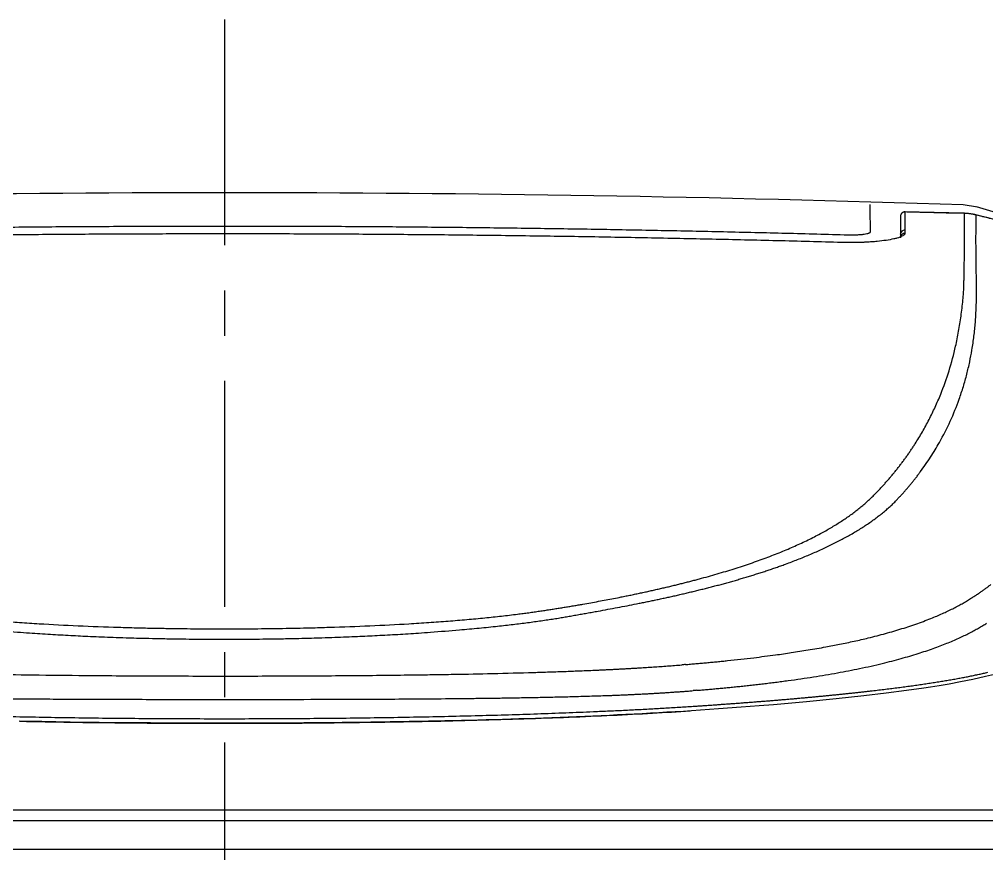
# Model space of a CAD drawing. Extents: x -7692 to 9871, y -72 to 2456.
# Drawn here: x -2385 to -2171.1, y 656.5 to 841.1 of the extents above; entities that cross this region are included whole.
import ezdxf

# ---------------------------------------------------------------- set-up
doc = ezdxf.new("R2010")
doc.units = 0
doc.header["$LTSCALE"] = 20
doc.header["$MEASUREMENT"] = 0
doc.linetypes.add('CENTER', pattern=[2, 1.25, -0.25, 0.25, -0.25])
doc.layers.get('0').update_dxf_attribs({"linetype": 'CONTINUOUS'})
doc.layers.add('CENTER', color=2, linetype='CENTER')

msp = doc.modelspace()

# ---------------------------------------------------------------- linework, layer by layer
for p, q in [((-2176.14, 798.17), (-2189.29, 798.48)), ((-2189.16, 798.47), (-2189.16, 794.47)), ((-2173.16, 799.53), (-2176.29, 800.05)), ((-2173.99, 797.92), (-2176.14, 798.18)), ((-2148.68, 792.11), (-2173.33, 799.59)), ((-2189.16, 794.47), (-2189.16, 793.75)), ((-2537.39, 666.22), (-2142.49, 666.22)), ((-2146.23, 657.38), (-2533.15, 657.38))]:
    msp.add_line(p, q)
at = {"flags": 128}
for points in [[(-2171.32, 695.73), (-2169.38, 696.21), (-2167.76, 696.62), (-2166.44, 696.97), (-2165.39, 697.25), (-2164.57, 697.48), (-2161.46, 698.39), (-2156.34, 700.09), (-2152.39, 701.66), (-2149.04, 703.27), (-2145.62, 705.38), (-2143.15, 707.57), (-2142.61, 708.23), (-2142.15, 708.89), (-2141.81, 709.5), (-2141.66, 709.82), (-2141.49, 710.25), (-2141.31, 710.8), (-2141.18, 711.47), (-2141.12, 712.26)], [(-2236.36, 688.17), (-2230.38, 688.58), (-2225.42, 688.95), (-2221.4, 689.26), (-2218.27, 689.52), (-2215.79, 689.73), (-2213.35, 689.94), (-2210.93, 690.16), (-2204.39, 690.79), (-2198.24, 691.46), (-2193.35, 692.04), (-2188.84, 692.63), (-2184.99, 693.18), (-2183.5, 693.41), (-2181.62, 693.71), (-2179.38, 694.09), (-2176.86, 694.55), (-2174.14, 695.1), (-2171.32, 695.74)], [(-2385.05, 685.88), (-2380.08, 685.77), (-2373.84, 685.68)], [(-2373.84, 685.68), (-2367.41, 685.58), (-2362.42, 685.53)]]:
    msp.add_lwpolyline(points, dxfattribs=at)
for centre, radius, start, end in [((-2339.69, -4197.28), 5000, 88.127, 91.87299), ((-2189.19, 797.53), 1, 87.7821, 134.1374), ((-2460.69, -351.21), 1184.4, 74.71644, 75.99163), ((-2189.2, 793.47), 0.995, 87.9967, 179.6934), ((-2316.3, 1972.42), 1286.74, 270.96827, 273.5617), ((-2339.03, 2800.77), 2115.36, 269.36639, 271.20485)]:
    msp.add_arc(centre, radius, start, end)
for points, knots in [([(-2196.86, 798.33), (-2196.86, 798.4), (-2196.86, 798.55), (-2196.86, 798.77), (-2196.87, 798.98), (-2196.87, 799.19), (-2196.87, 799.4), (-2196.88, 799.58), (-2196.88, 799.73), (-2196.88, 799.84), (-2196.88, 799.9), (-2196.89, 799.94), (-2196.89, 799.97), (-2196.89, 800), (-2196.88, 800.03), (-2196.88, 800.06), (-2196.88, 800.09), (-2196.89, 800.12), (-2196.89, 800.14), (-2196.89, 800.16), (-2196.89, 800.16)], [0, 0, 0, 0, 0.088598, 0.182162, 0.280693, 0.384191, 0.492656, 0.606087, 0.687348, 0.768609, 0.810431, 0.825962, 0.849071, 0.872181, 0.895292, 0.918403, 0.941658, 0.960525, 0.985441, 1, 1, 1, 1]), ([(-2196.79, 794.69), (-2196.8, 794.89), (-2196.8, 795.3), (-2196.81, 795.91), (-2196.82, 796.51), (-2196.84, 797.12), (-2196.85, 797.73), (-2196.85, 798.13), (-2196.86, 798.33)], [0, 0, 0, 0, 0.1599723, 0.3226224, 0.4879502, 0.6559557, 0.826639, 1, 1, 1, 1]), ([(-2189.16, 798.47), (-2189.43, 798.48), (-2189.69, 798.38), (-2190.08, 798), (-2190.19, 797.75), (-2190.19, 797.48)], [0, 0, 0, 0, 0.5, 0.5, 1, 1, 1, 1]), ([(-2175.99, 798.17), (-2176.26, 798.17), (-2176.79, 798.18), (-2177.58, 798.19), (-2178.66, 798.22), (-2180.06, 798.24), (-2182.55, 798.3), (-2185.03, 798.36), (-2187.5, 798.43), (-2188.59, 798.45), (-2189.16, 798.47)], [0, 0, 0, 0, 0.060622, 0.121443, 0.182466, 0.307332, 0.438979, 0.751537, 0.870198, 1, 1, 1, 1]), ([(-2175.99, 798.17), (-2176.04, 798.21), (-2176.09, 798.26), (-2176.12, 798.17), (-2176.13, 798.15)], [0, 0, 0, 0, 0.751005, 1, 1, 1, 1]), ([(-2175.98, 794.06), (-2175.98, 794.19), (-2175.98, 794.55), (-2175.99, 795.26), (-2175.99, 796.1), (-2175.99, 796.96), (-2175.99, 797.62), (-2175.99, 798.01), (-2175.99, 798.17)], [0, 0, 0, 0, 0.095327, 0.249999, 0.500003, 0.700006, 0.881614, 1, 1, 1, 1]), ([(-2173.45, 797.79), (-2173.54, 797.81), (-2173.72, 797.86), (-2174, 797.93), (-2174.28, 797.99), (-2174.57, 798.03), (-2174.85, 798.08), (-2175.13, 798.11), (-2175.42, 798.14), (-2175.7, 798.16), (-2175.9, 798.16), (-2175.99, 798.17)], [0, 0, 0, 0, 0.112096, 0.224005, 0.335703, 0.447163, 0.558359, 0.669267, 0.779859, 0.890111, 1, 1, 1, 1]), ([(-2190.19, 797.48), (-2190.19, 796.82), (-2190.19, 796.23), (-2190.19, 794.83), (-2190.19, 794.21), (-2190.19, 793.48)], [0, 0, 0, 0, 0.5, 0.5, 1, 1, 1, 1]), ([(-2173.84, 797.92), (-2173.85, 797.93), (-2173.9, 797.95), (-2173.96, 797.92), (-2174, 797.9)], [0, 0, 0, 0, 0.164223, 1, 1, 1, 1]), ([(-2173.45, 793.64), (-2173.45, 794.37), (-2173.45, 795.08), (-2173.45, 796.47), (-2173.45, 797.14), (-2173.45, 797.79)], [0, 0, 0, 0, 0.5, 0.5, 1, 1, 1, 1]), ([(-2148.56, 791.31), (-2149.46, 791.55), (-2151.14, 792), (-2154.75, 792.97), (-2158.72, 794.03), (-2163.3, 795.23), (-2166.47, 796.05), (-2168.89, 796.66), (-2170.44, 797.05), (-2171.95, 797.42), (-2172.95, 797.67), (-2173.45, 797.79)], [0, 0, 0, 0, 0.1075046, 0.1984617, 0.4295833, 0.5800274, 0.748351, 0.8132989, 0.8759544, 0.9380993, 1, 1, 1, 1]), ([(-2477.61, 793.42), (-2475.19, 793.49), (-2470.37, 793.62), (-2463.13, 793.81), (-2455.88, 793.99), (-2448.64, 794.15), (-2441.39, 794.31), (-2434.14, 794.45), (-2426.89, 794.59), (-2419.64, 794.71), (-2412.38, 794.82), (-2405.12, 794.92), (-2397.86, 795.02), (-2390.6, 795.1), (-2383.33, 795.17), (-2376.06, 795.23), (-2368.79, 795.27), (-2361.52, 795.31), (-2354.24, 795.34), (-2346.97, 795.36), (-2337.51, 795.36), (-2325.87, 795.35), (-2312.05, 795.29), (-2298.23, 795.19), (-2284.43, 795.05), (-2270.63, 794.88), (-2256.85, 794.67), (-2243.07, 794.41), (-2229.29, 794.12), (-2215.53, 793.8), (-2206.36, 793.55), (-2201.77, 793.42)], [0, 0, 0, 0, 0.026247, 0.052502, 0.078764, 0.105034, 0.131312, 0.157597, 0.18389, 0.210191, 0.236499, 0.262814, 0.289138, 0.315469, 0.341808, 0.368154, 0.394508, 0.420869, 0.447239, 0.473616, 0.5, 0.550122, 0.600218, 0.650286, 0.700326, 0.75034, 0.800326, 0.850285, 0.900217, 0.950122, 1, 1, 1, 1]), ([(-2189.16, 793.75), (-2189.16, 793.74), (-2189.16, 793.7), (-2189.18, 793.64), (-2189.2, 793.58), (-2189.24, 793.51), (-2189.32, 793.41), (-2189.5, 793.27), (-2189.81, 793.08), (-2190.3, 792.87), (-2190.92, 792.68), (-2191.86, 792.44), (-2193.28, 792.18), (-2194.97, 791.97), (-2196.47, 791.85), (-2197.53, 791.78), (-2198.48, 791.74), (-2199.23, 791.71), (-2199.95, 791.7), (-2200.6, 791.69), (-2201.24, 791.69), (-2201.88, 791.69), (-2202.52, 791.7), (-2202.95, 791.71), (-2203.16, 791.72)], [0, 0, 0, 0, 0.016779, 0.0335448, 0.0503087, 0.0670817, 0.1002092, 0.1329445, 0.1980347, 0.2639917, 0.327346, 0.3884425, 0.5071814, 0.6249355, 0.6852107, 0.7459184, 0.7842405, 0.8224857, 0.8535738, 0.8842677, 0.91303, 0.9418636, 0.9708325, 1, 1, 1, 1]), ([(-2201.77, 793.42), (-2201.71, 793.42), (-2201.58, 793.42), (-2201.38, 793.41), (-2201.18, 793.41), (-2200.99, 793.41), (-2200.7, 793.41), (-2200.31, 793.42), (-2199.85, 793.43), (-2199.4, 793.45), (-2198.84, 793.49), (-2198.2, 793.56), (-2197.69, 793.65), (-2197.35, 793.74), (-2197.15, 793.8), (-2196.98, 793.87), (-2196.88, 793.94), (-2196.82, 793.99), (-2196.79, 794.04), (-2196.78, 794.08), (-2196.78, 794.1)], [0, 0, 0, 0, 0.024948, 0.049791, 0.07457, 0.099325, 0.124097, 0.186083, 0.248228, 0.310324, 0.372605, 0.4972, 0.622232, 0.684939, 0.747839, 0.81074, 0.873794, 0.915845, 0.957857, 1, 1, 1, 1]), ([(-2189.16, 793.75), (-2189.31, 793.76), (-2189.45, 793.73), (-2189.63, 793.66), (-2189.69, 793.63), (-2189.79, 793.56), (-2189.83, 793.53), (-2189.96, 793.41), (-2190.04, 793.3), (-2190.16, 793.06), (-2190.19, 792.91), (-2190.19, 792.77)], [0, 0, 0, 0, 0.25, 0.25, 0.375, 0.375, 0.5, 0.5, 0.75, 0.75, 1, 1, 1, 1]), ([(-2176.11, 783.2), (-2176.1, 783.38), (-2176.09, 783.78), (-2176.08, 784.43), (-2176.07, 785.21), (-2176.06, 785.96), (-2176.05, 786.62), (-2176.04, 787.31), (-2176.02, 788.02), (-2176.01, 789.09), (-2176, 790.02), (-2175.99, 790.97), (-2175.99, 791.64), (-2175.99, 792.32), (-2175.99, 792.96), (-2175.98, 793.54), (-2175.98, 793.9), (-2175.98, 794.06)], [0, 0, 0, 0, 0.0371371, 0.0845204, 0.1421498, 0.2100253, 0.2588964, 0.2985538, 0.377454, 0.4361653, 0.5771378, 0.6356695, 0.7181139, 0.783845, 0.85908, 0.9386751, 1, 1, 1, 1]), ([(-2203.16, 791.72), (-2205.55, 791.78), (-2210.32, 791.91), (-2217.47, 792.1), (-2224.63, 792.27), (-2231.8, 792.43), (-2238.96, 792.58), (-2246.13, 792.73), (-2253.31, 792.86), (-2260.49, 792.98), (-2267.67, 793.09), (-2274.86, 793.19), (-2282.05, 793.28), (-2289.24, 793.36), (-2296.44, 793.43), (-2303.64, 793.48), (-2310.84, 793.53), (-2318.05, 793.57), (-2325.26, 793.6), (-2332.47, 793.61), (-2341.85, 793.62), (-2353.4, 793.6), (-2367.1, 793.55), (-2380.78, 793.45), (-2394.45, 793.32), (-2408.11, 793.15), (-2421.76, 792.94), (-2435.39, 792.69), (-2449.01, 792.4), (-2462.62, 792.08), (-2471.69, 791.84), (-2476.22, 791.72)], [0, 0, 0, 0, 0.0262, 0.052412, 0.078638, 0.104876, 0.131127, 0.157392, 0.183669, 0.209959, 0.236261, 0.262577, 0.288906, 0.315247, 0.341602, 0.367969, 0.394349, 0.420742, 0.447148, 0.473567, 0.499999, 0.550207, 0.600369, 0.650485, 0.700554, 0.750577, 0.800554, 0.850485, 0.900369, 0.950208, 1, 1, 1, 1]), ([(-2203.16, 791.66), (-2203.16, 791.67), (-2203.16, 791.72), (-2203.16, 791.74), (-2203.16, 791.73), (-2203.16, 791.72)], [0, 0, 0, 0, 0.170637, 0.576958, 1, 1, 1, 1]), ([(-2173.35, 782.74), (-2173.37, 783.93), (-2173.39, 785.06), (-2173.42, 787.17), (-2173.43, 788.15), (-2173.44, 789.97), (-2173.45, 790.8), (-2173.46, 792.33), (-2173.46, 793.02), (-2173.45, 793.64)], [0, 0, 0, 0, 0.25, 0.25, 0.5, 0.5, 0.75, 0.75, 1, 1, 1, 1]), ([(-2176.35, 779.02), (-2176.33, 779.2), (-2176.3, 779.57), (-2176.24, 780.29), (-2176.17, 781.18), (-2176.14, 782.01), (-2176.12, 782.68), (-2176.11, 783.01), (-2176.11, 783.2)], [0, 0, 0, 0, 0.1251634, 0.2502148, 0.500072, 0.7498912, 0.8554943, 1, 1, 1, 1]), ([(-2173.37, 778.46), (-2173.37, 778.64), (-2173.36, 779), (-2173.34, 779.54), (-2173.33, 780.1), (-2173.32, 780.75), (-2173.32, 781.45), (-2173.33, 782.13), (-2173.34, 782.55), (-2173.35, 782.74)], [0, 0, 0, 0, 0.115256, 0.237136, 0.365639, 0.500714, 0.692783, 0.85922, 1, 1, 1, 1]), ([(-2195.85, 736), (-2195.65, 736.21), (-2195.25, 736.62), (-2194.66, 737.24), (-2194.08, 737.87), (-2193.51, 738.5), (-2192.95, 739.14), (-2192.4, 739.78), (-2191.85, 740.43), (-2191.32, 741.08), (-2190.79, 741.74), (-2190.28, 742.4), (-2189.77, 743.07), (-2189.27, 743.74), (-2188.78, 744.42), (-2188.3, 745.1), (-2187.83, 745.78), (-2187.37, 746.48), (-2186.51, 747.81), (-2185.29, 749.8), (-2183.82, 752.51), (-2182.47, 755.29), (-2180.93, 758.87), (-2179.35, 763.32), (-2178.24, 767.46), (-2177.61, 770.4), (-2177.29, 772.06), (-2177.01, 773.75), (-2176.76, 775.45), (-2176.53, 777.18), (-2176.41, 778.35), (-2176.36, 778.94)], [0, 0, 0, 0, 0.017322, 0.034652, 0.051991, 0.069337, 0.086693, 0.104057, 0.12143, 0.138813, 0.156205, 0.173606, 0.191018, 0.208439, 0.22587, 0.243312, 0.260765, 0.278228, 0.295702, 0.360847, 0.426214, 0.491813, 0.557654, 0.674023, 0.79106, 0.82554, 0.860156, 0.894909, 0.9298, 0.96483, 1, 1, 1, 1]), ([(-2191.25, 734.48), (-2191.07, 734.67), (-2190.71, 735.05), (-2190.18, 735.62), (-2189.65, 736.2), (-2189.14, 736.78), (-2188.63, 737.37), (-2188.14, 737.96), (-2187.65, 738.55), (-2187.17, 739.15), (-2186.69, 739.75), (-2186.23, 740.35), (-2185.12, 741.83), (-2183.5, 744.17), (-2181.24, 747.89), (-2179.09, 752.13), (-2177.4, 756.3), (-2176.24, 759.8), (-2175.47, 762.55), (-2174.84, 765.25), (-2174.41, 767.55), (-2174.1, 769.46), (-2173.9, 770.99), (-2173.73, 772.5), (-2173.59, 774), (-2173.49, 775.47), (-2173.42, 776.93), (-2173.39, 777.9), (-2173.38, 778.38)], [0, 0, 0, 0, 0.015776, 0.031551, 0.047326, 0.063099, 0.078871, 0.094641, 0.110411, 0.126179, 0.141946, 0.157712, 0.173477, 0.256913, 0.335338, 0.448083, 0.557979, 0.619839, 0.679345, 0.736499, 0.791301, 0.822997, 0.854066, 0.884507, 0.914322, 0.943509, 0.972068, 1, 1, 1, 1]), ([(-2198.7, 733.38), (-2198.55, 733.5), (-2198.26, 733.74), (-2197.84, 734.11), (-2197.42, 734.49), (-2197.02, 734.86), (-2196.62, 735.24), (-2196.23, 735.62), (-2195.98, 735.87), (-2195.85, 736)], [0, 0, 0, 0, 0.142621, 0.285314, 0.428082, 0.570931, 0.713864, 0.856886, 1, 1, 1, 1]), ([(-2194.16, 731.84), (-2194.01, 731.96), (-2193.72, 732.2), (-2193.28, 732.57), (-2192.86, 732.95), (-2192.44, 733.32), (-2192.03, 733.7), (-2191.63, 734.09), (-2191.38, 734.35), (-2191.25, 734.48)], [0, 0, 0, 0, 0.141777, 0.283911, 0.426403, 0.569256, 0.712471, 0.856052, 1, 1, 1, 1]), ([(-2251.95, 713.28), (-2251.59, 713.35), (-2250.86, 713.5), (-2249.78, 713.72), (-2248.71, 713.94), (-2247.64, 714.17), (-2246.59, 714.4), (-2245.54, 714.63), (-2244.5, 714.86), (-2243.48, 715.09), (-2242.46, 715.33), (-2241.45, 715.56), (-2240.45, 715.8), (-2239.46, 716.05), (-2238.48, 716.29), (-2237.5, 716.54), (-2236.54, 716.78), (-2235.59, 717.03), (-2233.61, 717.56), (-2230.68, 718.38), (-2226.91, 719.53), (-2223.31, 720.71), (-2219.86, 721.95), (-2216.58, 723.22), (-2213.48, 724.54), (-2210.56, 725.9), (-2208.33, 727.04), (-2206.69, 727.94), (-2205.56, 728.59), (-2204.48, 729.25), (-2203.42, 729.91), (-2202.41, 730.58), (-2201.42, 731.27), (-2200.48, 731.96), (-2199.57, 732.66), (-2198.99, 733.14), (-2198.7, 733.38)], [0, 0, 0, 0, 0.014624, 0.02924, 0.0438485, 0.05845, 0.073045, 0.0876341, 0.1022179, 0.1167967, 0.1313713, 0.1459421, 0.1605096, 0.1750744, 0.189637, 0.2041981, 0.218758, 0.2333173, 0.2478766, 0.3099828, 0.3722145, 0.4346125, 0.4972175, 0.5600133, 0.622708, 0.685342, 0.7479561, 0.7758309, 0.8037299, 0.8316566, 0.8596147, 0.8876078, 0.9156393, 0.9437128, 0.9718319, 1, 1, 1, 1]), ([(-2248.51, 711.77), (-2248.15, 711.84), (-2247.44, 711.99), (-2246.39, 712.2), (-2245.33, 712.42), (-2244.26, 712.64), (-2243.2, 712.87), (-2242.13, 713.1), (-2241.06, 713.33), (-2239.99, 713.57), (-2238.93, 713.82), (-2237.86, 714.07), (-2236.79, 714.32), (-2235.72, 714.58), (-2234.65, 714.84), (-2233.58, 715.11), (-2232.51, 715.38), (-2231.45, 715.65), (-2230.38, 715.93), (-2229.32, 716.22), (-2228.26, 716.51), (-2227.21, 716.81), (-2226.15, 717.11), (-2225.1, 717.42), (-2224.06, 717.73), (-2223.02, 718.05), (-2221.98, 718.38), (-2220.95, 718.7), (-2219.93, 719.04), (-2218.91, 719.38), (-2217.89, 719.73), (-2216.89, 720.08), (-2215.77, 720.49), (-2214.54, 720.94), (-2213.22, 721.45), (-2211.92, 721.96), (-2210.63, 722.49), (-2209.37, 723.03), (-2208.12, 723.58), (-2206.9, 724.14), (-2205.7, 724.72), (-2204.52, 725.3), (-2203.36, 725.9), (-2202.23, 726.51), (-2201.12, 727.13), (-2200.04, 727.76), (-2198.99, 728.41), (-2197.96, 729.07), (-2196.96, 729.74), (-2196, 730.43), (-2195.06, 731.13), (-2194.46, 731.6), (-2194.16, 731.84)], [0, 0, 0, 0, 0.013943, 0.028027, 0.042251, 0.056614, 0.071118, 0.085761, 0.100545, 0.115468, 0.130531, 0.145734, 0.161076, 0.176558, 0.19218, 0.207941, 0.223841, 0.23988, 0.256059, 0.272376, 0.288833, 0.305428, 0.322162, 0.339034, 0.356044, 0.373194, 0.390482, 0.407908, 0.425474, 0.443178, 0.461021, 0.479003, 0.497124, 0.521804, 0.546683, 0.57176, 0.597036, 0.622512, 0.648186, 0.67406, 0.700134, 0.726407, 0.752879, 0.77955, 0.806418, 0.833484, 0.860748, 0.888207, 0.915863, 0.943714, 0.97176, 1, 1, 1, 1]), ([(-2173.74, 713.5), (-2173.52, 713.65), (-2173.1, 713.93), (-2172.47, 714.36), (-2171.87, 714.78), (-2171.29, 715.2), (-2170.72, 715.62), (-2170.36, 715.89), (-2170.18, 716.03)], [0, 0, 0, 0, 0.175703, 0.347644, 0.515946, 0.680717, 0.842044, 1, 1, 1, 1]), ([(-2268.81, 710.32), (-2268.46, 710.38), (-2267.74, 710.49), (-2266.68, 710.66), (-2265.62, 710.82), (-2264.57, 711), (-2263.52, 711.17), (-2262.48, 711.34), (-2261.44, 711.52), (-2260.17, 711.74), (-2258.67, 712.01), (-2256.96, 712.32), (-2255.27, 712.63), (-2253.6, 712.95), (-2252.5, 713.17), (-2251.95, 713.28)], [0, 0, 0, 0, 0.0600672, 0.1202701, 0.1806111, 0.2410924, 0.3017163, 0.362485, 0.4234008, 0.4844659, 0.5874198, 0.6904398, 0.7935362, 0.8967195, 1, 1, 1, 1]), ([(-2237.74, 698.33), (-2237.35, 698.36), (-2236.57, 698.43), (-2235.4, 698.53), (-2234.23, 698.63), (-2233.06, 698.74), (-2231.89, 698.85), (-2230.72, 698.97), (-2229.55, 699.08), (-2226.81, 699.37), (-2222.84, 699.81), (-2218.18, 700.41), (-2214.19, 700.98), (-2210.46, 701.57), (-2206.92, 702.18), (-2203.52, 702.83), (-2200.38, 703.49), (-2196.97, 704.28), (-2193.42, 705.2), (-2189.77, 706.27), (-2186.3, 707.42), (-2183.68, 708.42), (-2181.81, 709.2), (-2180.6, 709.74), (-2179.44, 710.28), (-2178.34, 710.82), (-2177.28, 711.38), (-2176.28, 711.93), (-2175.32, 712.5), (-2174.72, 712.88), (-2174.42, 713.07)], [0, 0, 0, 0, 0.013292, 0.026682, 0.04017, 0.053758, 0.067444, 0.081231, 0.095118, 0.109106, 0.179666, 0.240825, 0.287197, 0.337361, 0.392799, 0.43733, 0.486237, 0.535695, 0.598858, 0.662965, 0.728024, 0.79404, 0.820869, 0.847381, 0.873579, 0.899468, 0.925051, 0.950332, 0.975314, 1, 1, 1, 1]), ([(-2174.42, 713.07), (-2174.31, 713.14), (-2174.08, 713.29), (-2173.85, 713.43), (-2173.74, 713.5)], [0, 0, 0, 0, 0.500006, 1, 1, 1, 1]), ([(-2410.57, 710.32), (-2410.35, 710.29), (-2409.91, 710.22), (-2409.25, 710.13), (-2408.58, 710.03), (-2407.9, 709.93), (-2407.22, 709.84), (-2406.53, 709.74), (-2405.83, 709.65), (-2405.13, 709.56), (-2403.51, 709.36), (-2400.91, 709.05), (-2397.2, 708.66), (-2393.3, 708.29), (-2389.21, 707.95), (-2385, 707.64), (-2379.34, 707.28), (-2372.07, 706.9), (-2365.46, 706.65), (-2361.13, 706.53), (-2358.75, 706.46), (-2355.91, 706.4), (-2352.68, 706.34), (-2349.5, 706.29), (-2346.31, 706.26), (-2343.05, 706.24), (-2338.6, 706.23), (-2334.22, 706.24), (-2329.94, 706.29), (-2326.84, 706.33), (-2323.73, 706.39), (-2320.97, 706.45), (-2318.56, 706.52), (-2314.14, 706.65), (-2307.47, 706.89), (-2300.18, 707.27), (-2294.46, 707.64), (-2290.2, 707.95), (-2286.06, 708.29), (-2282.13, 708.66), (-2278.39, 709.06), (-2275.6, 709.39), (-2273.62, 709.64), (-2272.39, 709.81), (-2271.17, 709.98), (-2269.98, 710.15), (-2269.2, 710.27), (-2268.81, 710.32)], [0, 0, 0, 0, 0.005997, 0.011993, 0.017987, 0.02398, 0.029973, 0.035967, 0.041962, 0.047958, 0.053956, 0.083103, 0.112207, 0.142421, 0.172699, 0.203082, 0.233443, 0.292137, 0.351019, 0.363631, 0.376293, 0.397198, 0.418225, 0.438064, 0.457781, 0.478738, 0.499949, 0.54199, 0.561532, 0.581239, 0.601123, 0.620891, 0.634334, 0.647782, 0.706749, 0.765541, 0.796298, 0.827102, 0.857739, 0.888335, 0.917535, 0.946803, 0.957444, 0.968081, 0.978717, 0.989356, 1, 1, 1, 1]), ([(-2265.47, 708.66), (-2265.08, 708.73), (-2264.3, 708.87), (-2263.11, 709.07), (-2261.92, 709.28), (-2260.72, 709.5), (-2259.5, 709.71), (-2258.28, 709.93), (-2256.74, 710.21), (-2254.89, 710.55), (-2252.75, 710.95), (-2250.62, 711.36), (-2249.21, 711.64), (-2248.51, 711.77)], [0, 0, 0, 0, 0.066082, 0.133218, 0.201409, 0.270655, 0.340957, 0.412315, 0.484732, 0.611694, 0.739889, 0.869323, 1, 1, 1, 1]), ([(-2413.91, 708.66), (-2413.67, 708.63), (-2413.2, 708.55), (-2412.48, 708.44), (-2411.75, 708.33), (-2411.01, 708.21), (-2410.25, 708.1), (-2409.47, 707.99), (-2408.69, 707.88), (-2407.89, 707.77), (-2407.07, 707.66), (-2406.25, 707.55), (-2405.4, 707.45), (-2404.55, 707.34), (-2403.68, 707.23), (-2402.79, 707.13), (-2401.89, 707.02), (-2400.98, 706.92), (-2399.03, 706.71), (-2395.97, 706.39), (-2391.13, 705.95), (-2386.7, 705.6), (-2382.18, 705.27), (-2378.26, 705.03), (-2373.77, 704.78), (-2369.15, 704.56), (-2365.05, 704.39), (-2361.64, 704.28), (-2359, 704.2), (-2356.29, 704.13), (-2353.15, 704.06), (-2349.94, 704.01), (-2345.4, 703.95), (-2339.71, 703.92), (-2334.02, 703.95), (-2329.51, 704.01), (-2325.4, 704.07), (-2321.54, 704.17), (-2317.91, 704.27), (-2314.52, 704.39), (-2310.44, 704.55), (-2305.8, 704.77), (-2301.3, 705.01), (-2297.37, 705.26), (-2292.79, 705.59), (-2288.28, 705.95), (-2283.37, 706.4), (-2280, 706.74), (-2277.52, 707.02), (-2275.84, 707.22), (-2274.21, 707.42), (-2272.63, 707.62), (-2271.1, 707.82), (-2269.62, 708.03), (-2268.19, 708.24), (-2266.81, 708.45), (-2265.92, 708.59), (-2265.47, 708.66)], [0, 0, 0, 0, 0.006185, 0.01242, 0.018704, 0.025038, 0.031421, 0.037853, 0.044336, 0.050867, 0.057448, 0.064079, 0.07076, 0.07749, 0.08427, 0.0911, 0.097979, 0.104908, 0.111887, 0.141926, 0.172296, 0.215016, 0.233002, 0.263082, 0.292059, 0.319622, 0.350756, 0.368495, 0.382668, 0.399406, 0.418042, 0.439645, 0.457676, 0.499951, 0.542106, 0.559951, 0.58143, 0.616441, 0.630374, 0.648048, 0.679192, 0.706502, 0.735821, 0.765986, 0.783817, 0.827509, 0.858693, 0.888657, 0.901777, 0.914709, 0.927455, 0.940012, 0.952383, 0.964567, 0.976565, 0.988376, 1, 1, 1, 1]), ([(-2235.23, 692.63), (-2234.86, 692.66), (-2234.1, 692.72), (-2232.97, 692.82), (-2231.81, 692.92), (-2230.63, 693.03), (-2229.42, 693.14), (-2228.2, 693.26), (-2226.96, 693.38), (-2225.69, 693.51), (-2224.41, 693.65), (-2223.12, 693.79), (-2221.8, 693.94), (-2220.47, 694.09), (-2219.12, 694.25), (-2217.77, 694.42), (-2216.39, 694.6), (-2213.56, 694.98), (-2209.39, 695.59), (-2204.11, 696.48), (-2199.03, 697.46), (-2195.06, 698.35), (-2192.06, 699.1), (-2190.03, 699.65), (-2188.1, 700.2), (-2186.28, 700.75), (-2184.56, 701.32), (-2182.93, 701.88), (-2181.39, 702.45), (-2179.94, 703.02), (-2178.57, 703.59), (-2177.29, 704.15), (-2176.08, 704.72), (-2174.95, 705.28), (-2173.89, 705.84), (-2172.9, 706.4), (-2171.97, 706.94), (-2171.39, 707.31), (-2171.1, 707.49)], [0, 0, 0, 0, 0.01247, 0.025283, 0.038439, 0.051937, 0.065778, 0.079962, 0.094488, 0.109356, 0.124568, 0.140121, 0.156018, 0.172257, 0.188839, 0.205764, 0.223032, 0.240643, 0.313826, 0.387013, 0.458407, 0.535476, 0.570113, 0.604002, 0.637145, 0.669541, 0.701189, 0.732091, 0.762245, 0.791651, 0.820311, 0.848222, 0.875387, 0.901804, 0.927474, 0.952396, 0.976572, 1, 1, 1, 1]), ([(-2257.85, 697.08), (-2257.52, 697.09), (-2256.87, 697.12), (-2255.91, 697.17), (-2254.96, 697.21), (-2254.03, 697.26), (-2253.11, 697.31), (-2252.2, 697.35), (-2251.31, 697.4), (-2250.42, 697.45), (-2249.55, 697.5), (-2248.7, 697.55), (-2247.62, 697.61), (-2246.32, 697.69), (-2244.78, 697.8), (-2243.24, 697.9), (-2241.67, 698.02), (-2240.1, 698.14), (-2239.06, 698.22), (-2238.53, 698.26)], [0, 0, 0, 0, 0.047354, 0.094297, 0.140838, 0.186982, 0.232738, 0.278112, 0.323111, 0.367741, 0.412006, 0.455913, 0.499467, 0.578408, 0.659101, 0.741575, 0.825861, 0.911991, 1, 1, 1, 1]), ([(-2421.53, 697.08), (-2421.21, 697.07), (-2420.57, 697.04), (-2419.6, 697), (-2418.62, 696.96), (-2417.64, 696.92), (-2416.65, 696.88), (-2414.95, 696.82), (-2412.36, 696.73), (-2407.27, 696.56), (-2400.56, 696.38), (-2391.64, 696.2), (-2381.73, 696.04), (-2371.82, 695.93), (-2363.38, 695.86), (-2356.4, 695.83), (-2349.48, 695.8), (-2341.9, 695.79), (-2334.24, 695.79), (-2326.85, 695.81), (-2319.53, 695.84), (-2309.98, 695.91), (-2301.27, 696), (-2293.58, 696.11), (-2287.62, 696.2), (-2280.08, 696.35), (-2273.07, 696.54), (-2267.69, 696.7), (-2264.77, 696.8), (-2262.49, 696.89), (-2260.93, 696.95), (-2259.38, 697.01), (-2258.36, 697.06), (-2257.85, 697.08)], [0, 0, 0, 0, 0.006789, 0.013578, 0.020369, 0.027162, 0.033958, 0.040758, 0.062014, 0.086346, 0.142132, 0.192064, 0.253649, 0.322746, 0.36805, 0.401158, 0.443638, 0.487235, 0.531263, 0.575004, 0.614094, 0.657721, 0.741073, 0.767946, 0.796731, 0.850029, 0.908741, 0.931758, 0.956915, 0.967698, 0.978471, 0.989237, 1, 1, 1, 1]), ([(-2235.98, 689.1), (-2235.61, 689.12), (-2234.87, 689.17), (-2233.78, 689.25), (-2232.69, 689.32), (-2231.6, 689.39), (-2230.52, 689.47), (-2229.45, 689.55), (-2228.38, 689.62), (-2227.32, 689.7), (-2226.26, 689.78), (-2225.22, 689.86), (-2224.17, 689.94), (-2223.13, 690.02), (-2222.1, 690.1), (-2221.08, 690.18), (-2220.06, 690.26), (-2219.05, 690.34), (-2218.04, 690.42), (-2217.04, 690.51), (-2216.05, 690.59), (-2215.06, 690.67), (-2214.08, 690.76), (-2213.11, 690.85), (-2212.14, 690.93), (-2211.18, 691.02), (-2210.23, 691.11), (-2209.29, 691.19), (-2208.35, 691.28), (-2207.42, 691.37), (-2206.49, 691.46), (-2205.57, 691.55), (-2204.66, 691.64), (-2203.76, 691.73), (-2202.87, 691.82), (-2201.98, 691.92), (-2201.1, 692.01), (-2200.23, 692.1), (-2199.36, 692.2), (-2198.5, 692.29), (-2197.65, 692.39), (-2196.59, 692.51), (-2195.31, 692.66), (-2193.84, 692.84), (-2192.39, 693.01), (-2190.97, 693.2), (-2189.57, 693.38), (-2188.19, 693.56), (-2186.84, 693.75), (-2185.52, 693.94), (-2184.22, 694.13), (-2182.94, 694.33), (-2181.7, 694.53), (-2180.48, 694.72), (-2179.29, 694.93), (-2178.13, 695.13), (-2177, 695.34), (-2175.89, 695.54), (-2174.82, 695.76), (-2173.78, 695.97), (-2172.77, 696.18), (-2171.79, 696.4), (-2171.17, 696.55), (-2170.86, 696.62)], [0, 0, 0, 0, 0.0122213, 0.0244557, 0.0367033, 0.048964, 0.0612379, 0.0735249, 0.085825, 0.0981382, 0.1104647, 0.1228042, 0.1351569, 0.1475227, 0.1599017, 0.1722938, 0.1846991, 0.1971175, 0.209549, 0.2219937, 0.2344515, 0.2469225, 0.2594066, 0.2719039, 0.2844143, 0.2969379, 0.3094746, 0.3220245, 0.3345875, 0.3471636, 0.3597529, 0.3723554, 0.384971, 0.3975997, 0.4102416, 0.4228966, 0.4355648, 0.4482462, 0.4609407, 0.4736483, 0.4863691, 0.4991031, 0.5220053, 0.5450026, 0.5680948, 0.5912821, 0.6145643, 0.6379416, 0.6614139, 0.6849812, 0.7086435, 0.7324007, 0.756253, 0.7802003, 0.8042426, 0.8283798, 0.8526121, 0.8769393, 0.9013615, 0.9258787, 0.9504908, 0.9751979, 1, 1, 1, 1]), ([(-2423.42, 691.45), (-2423.1, 691.44), (-2422.46, 691.42), (-2421.5, 691.39), (-2420.55, 691.36), (-2419.6, 691.33), (-2418.65, 691.3), (-2417.71, 691.28), (-2416.78, 691.25), (-2415.85, 691.23), (-2414.92, 691.21), (-2414, 691.18), (-2413.09, 691.16), (-2412.18, 691.14), (-2411.28, 691.12), (-2410.38, 691.1), (-2409.5, 691.08), (-2408.61, 691.06), (-2407.74, 691.05), (-2406.87, 691.03), (-2406.01, 691.02), (-2405.15, 691), (-2404.31, 690.99), (-2403.47, 690.97), (-2402.63, 690.96), (-2401.81, 690.95), (-2400.99, 690.93), (-2400.18, 690.92), (-2399.38, 690.91), (-2398.59, 690.9), (-2397.81, 690.89), (-2397.03, 690.88), (-2396.26, 690.87), (-2395.5, 690.86), (-2394.75, 690.85), (-2394.01, 690.84), (-2391.57, 690.82), (-2387.48, 690.78), (-2381.79, 690.73), (-2376.33, 690.7), (-2367.83, 690.66), (-2356.42, 690.63), (-2342.7, 690.61), (-2329.77, 690.62), (-2319.19, 690.64), (-2310.17, 690.66), (-2302.86, 690.7), (-2295.41, 690.75), (-2289.94, 690.79), (-2286.43, 690.83), (-2284.87, 690.85), (-2283.27, 690.87), (-2281.65, 690.89), (-2279.99, 690.91), (-2278.29, 690.93), (-2276.57, 690.96), (-2274.82, 690.99), (-2273.04, 691.02), (-2271.23, 691.06), (-2269.39, 691.09), (-2267.54, 691.13), (-2265.65, 691.18), (-2263.75, 691.22), (-2261.82, 691.27), (-2259.88, 691.33), (-2257.92, 691.39), (-2256.62, 691.43), (-2255.96, 691.45)], [0, 0, 0, 0, 0.006587, 0.01311, 0.019569, 0.025964, 0.032295, 0.038563, 0.044766, 0.050905, 0.05698, 0.062992, 0.06894, 0.074824, 0.080644, 0.086401, 0.092094, 0.097723, 0.103288, 0.10879, 0.114228, 0.119603, 0.124913, 0.13016, 0.135343, 0.140463, 0.145519, 0.150511, 0.15544, 0.160305, 0.165106, 0.169844, 0.174518, 0.179128, 0.183675, 0.188159, 0.192578, 0.227905, 0.26145, 0.293214, 0.3232, 0.408303, 0.487256, 0.55392, 0.625318, 0.665956, 0.707984, 0.751402, 0.796211, 0.805372, 0.814787, 0.824456, 0.834379, 0.844556, 0.854987, 0.865672, 0.876611, 0.887805, 0.899253, 0.910955, 0.922911, 0.935122, 0.947587, 0.960307, 0.973283, 0.986514, 1, 1, 1, 1]), ([(-2255.96, 691.45), (-2255.63, 691.46), (-2254.98, 691.48), (-2254.01, 691.52), (-2253.02, 691.56), (-2252.04, 691.6), (-2251.05, 691.64), (-2250.06, 691.68), (-2249.07, 691.73), (-2248.07, 691.78), (-2247.07, 691.83), (-2246.07, 691.88), (-2245.07, 691.94), (-2244.06, 692), (-2243.06, 692.06), (-2242.05, 692.12), (-2241.05, 692.19), (-2240.04, 692.26), (-2239.03, 692.33), (-2238.03, 692.4), (-2237.02, 692.48), (-2236.36, 692.53), (-2236.03, 692.56)], [0, 0, 0, 0, 0.045523, 0.091517, 0.137982, 0.184918, 0.232325, 0.280203, 0.328553, 0.377375, 0.426669, 0.476435, 0.526674, 0.577383, 0.628564, 0.680214, 0.732335, 0.784927, 0.837989, 0.891523, 0.945527, 1, 1, 1, 1]), ([(-2235.23, 692.63), (-2235.36, 692.62), (-2235.63, 692.59), (-2235.89, 692.57), (-2236.03, 692.56)], [0, 0, 0, 0, 0.500125, 1, 1, 1, 1]), ([(-2443.41, 689.1), (-2443.12, 689.08), (-2442.55, 689.04), (-2441.68, 688.99), (-2440.81, 688.93), (-2439.94, 688.88), (-2439.05, 688.82), (-2438.17, 688.77), (-2437.27, 688.72), (-2436.37, 688.67), (-2435.47, 688.62), (-2434.56, 688.56), (-2433.64, 688.51), (-2432.72, 688.47), (-2431.8, 688.42), (-2430.87, 688.37), (-2429.93, 688.32), (-2428.99, 688.27), (-2428.05, 688.23), (-2427.1, 688.18), (-2426.14, 688.14), (-2425.18, 688.09), (-2424.22, 688.05), (-2423.25, 688), (-2422.28, 687.96), (-2419.63, 687.85), (-2415.23, 687.67), (-2408.95, 687.44), (-2402.54, 687.23), (-2393.77, 686.99), (-2382.45, 686.73), (-2368.43, 686.51), (-2354.14, 686.38), (-2339.69, 686.34), (-2325.25, 686.38), (-2310.95, 686.51), (-2296.93, 686.73), (-2285.62, 686.99), (-2276.84, 687.23), (-2270.43, 687.44), (-2264.15, 687.67), (-2259.47, 687.86), (-2256.28, 688), (-2254.49, 688.08), (-2252.72, 688.16), (-2250.97, 688.24), (-2249.23, 688.33), (-2247.51, 688.42), (-2245.8, 688.51), (-2244.12, 688.6), (-2242.45, 688.7), (-2240.8, 688.8), (-2239.17, 688.89), (-2237.56, 689), (-2236.5, 689.06), (-2235.98, 689.1)], [0, 0, 0, 0, 0.005295, 0.010583, 0.015863, 0.021136, 0.026401, 0.031659, 0.036909, 0.042152, 0.047388, 0.052616, 0.057836, 0.06305, 0.068255, 0.073454, 0.078645, 0.083828, 0.089004, 0.094173, 0.099334, 0.104488, 0.109634, 0.114773, 0.119904, 0.125028, 0.15653, 0.187867, 0.219038, 0.250045, 0.312712, 0.375023, 0.437568, 0.500001, 0.562433, 0.624979, 0.687289, 0.749957, 0.780963, 0.812134, 0.843471, 0.874973, 0.884438, 0.893929, 0.903445, 0.912986, 0.922553, 0.932145, 0.941763, 0.951405, 0.961074, 0.970767, 0.980486, 0.99023, 1, 1, 1, 1]), ([(-2362.37, 685.44), (-2358.64, 685.41), (-2351.11, 685.35), (-2339.69, 685.32), (-2328.22, 685.35), (-2316.82, 685.44), (-2305.56, 685.58), (-2294.52, 685.77), (-2283.77, 686.03), (-2273.37, 686.33), (-2263.38, 686.69), (-2253.89, 687.1), (-2244.9, 687.56), (-2239.43, 687.91), (-2236.69, 688.08)], [0, 0, 0, 0, 0.082187, 0.165566, 0.248949, 0.332347, 0.415755, 0.499169, 0.582582, 0.666016, 0.749482, 0.832975, 0.916481, 1, 1, 1, 1]), ([(-2384.95, 685.79), (-2384.9, 685.79), (-2381.28, 685.7), (-2373.78, 685.59), (-2366.28, 685.47), (-2362.43, 685.45), (-2362.37, 685.44)], [0, 0, 0, 0, 0.006231, 0.499556, 0.992842, 1, 1, 1, 1]), ([(-2144.02, 663.72), (-2144.28, 663.72), (-2144.79, 663.72), (-2145.55, 663.72), (-2146.31, 663.72), (-2147.05, 663.72), (-2183.84, 663.72), (-2184.56, 663.72), (-2185.28, 663.72), (-2510.62, 663.72), (-2511.32, 663.72), (-2512.01, 663.72), (-2512.68, 663.72), (-2513.35, 663.72), (-2514, 663.72), (-2514.65, 663.72), (-2515.29, 663.72), (-2515.92, 663.72), (-2516.53, 663.72), (-2517.86, 663.72), (-2519.8, 663.72), (-2522.22, 663.72), (-2524.45, 663.72), (-2526.47, 663.72), (-2528.3, 663.72), (-2529.92, 663.72), (-2531.34, 663.72), (-2532.33, 663.72), (-2533.01, 663.72), (-2533.44, 663.72), (-2533.84, 663.72), (-2534.19, 663.72), (-2534.51, 663.72), (-2534.78, 663.72), (-2535.02, 663.72), (-2535.22, 663.72), (-2535.31, 663.72), (-2535.36, 663.72)], [0, 0, 0, 0, 0.0138759, 0.02775, 0.0416226, 0.0554937, 0.0693637, 0.0832328, 0.0971012, 0.1109691, 0.1248368, 0.1387045, 0.1525723, 0.1664406, 0.1803096, 0.1941794, 0.2080504, 0.2219227, 0.2357965, 0.2496721, 0.3122633, 0.3748347, 0.4374067, 0.5000003, 0.5625915, 0.6251628, 0.6877349, 0.7503284, 0.7780775, 0.8058204, 0.833559, 0.8612951, 0.8890303, 0.9167667, 0.9445059, 0.9722497, 1, 1, 1, 1])]:
    msp.add_open_spline(points, degree=3, knots=knots)
for points, degree in [([(-2173.45, 797.79), (-2173.84, 797.92)], 1), ([(-2196.78, 794.1), (-2196.79, 794.3), (-2196.79, 794.5), (-2196.79, 794.69)], 3), ([(-2190.19, 793.48), (-2190.19, 793.24), (-2190.19, 793.02), (-2190.19, 792.77)], 3), ([(-2237.74, 698.33), (-2238, 698.31), (-2238.27, 698.29), (-2238.53, 698.26)], 3)]:
    msp.add_open_spline(points, degree=degree)
at = {"layer": 'CENTER', "color": 1, "linetype": 'CENTER', "ltscale": 2}
msp.add_line((-2339.69, 841.09), (-2339.69, 250.56), dxfattribs=at)

doc.saveas('drawing.dxf')
